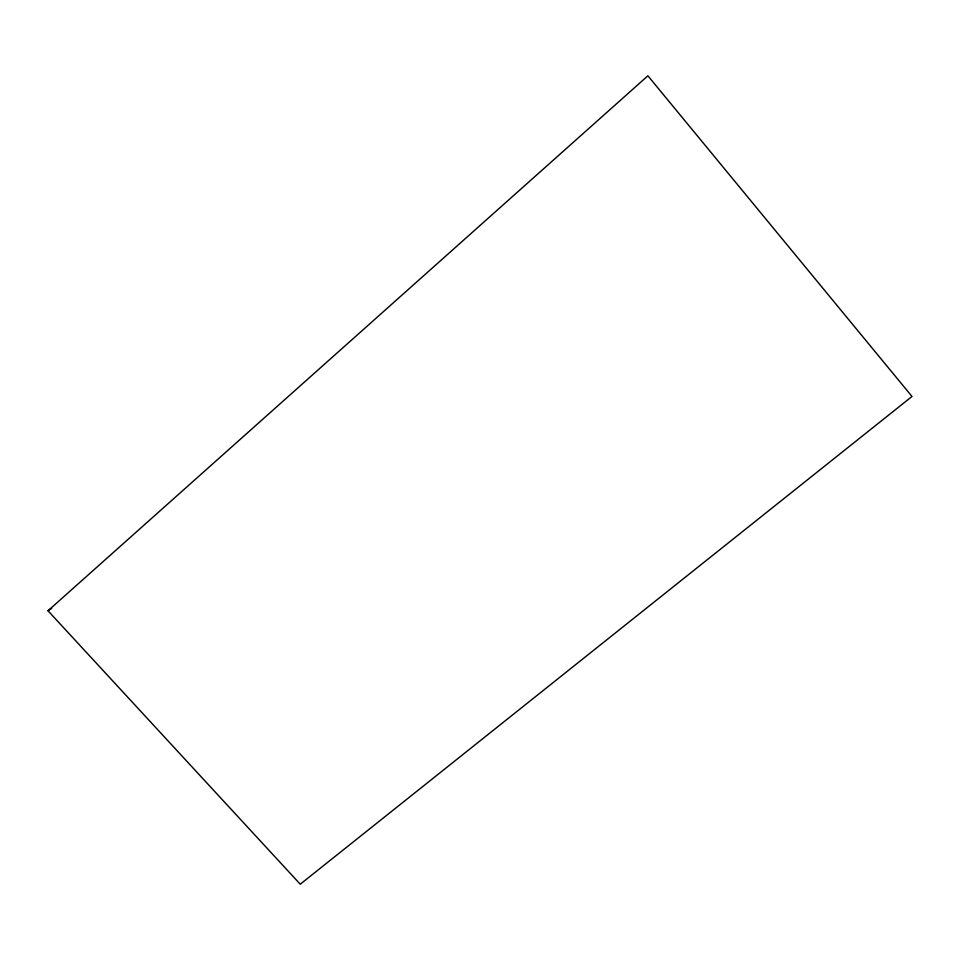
<?xml version="1.0" encoding="UTF-8"?>
<svg xmlns="http://www.w3.org/2000/svg" width="960" height="960" viewBox="0 0 960 960"><rect width="100%" height="100%" fill="white"/><g stroke="black" fill="none" stroke-linecap="round" stroke-linejoin="round"><path stroke-width="1.44" d="M48 610.764L647.892 75.792L912 396.468L300.252 884.208L48 610.764L51.72 608.268"/></g></svg>
